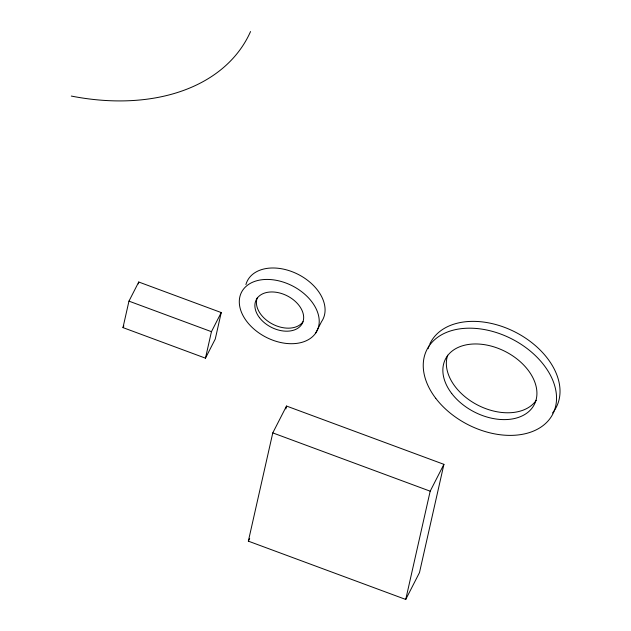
<?xml version="1.0" encoding="UTF-8"?>
<svg xmlns="http://www.w3.org/2000/svg" width="631" height="631" viewBox="0 0 631 631"><rect width="100%" height="100%" fill="white"/><g stroke="black" fill="none" stroke-linecap="round" stroke-linejoin="round"><path stroke-width="0.95" d="M122.982 327.607L128.961 301.137L138.749 282.01L221.236 312.566L215.258 339.044L205.469 358.163L122.982 327.607L123.873 325.872M138.315 283.903L138.749 282.01M205.469 358.163L211.448 331.685L221.236 312.566M248.346 541.153L272.781 432.89L286.521 406.048L443.916 464.345L419.481 572.609L405.741 599.45L248.346 541.153L249.679 538.551M285.875 408.92L286.521 406.048M405.741 599.45L430.184 491.186L443.916 464.345M315.681 333.089A42.387 28.852 27.1 0 0 275.297 280.14A42.387 28.852 27.1 0 0 246.808 321.487A42.387 28.852 27.1 0 0 315.681 333.089L321.542 321.636A42.387 28.852 27.1 0 0 297.296 273.949A42.387 28.852 27.1 0 0 245.916 284.589M128.961 301.137L211.448 331.685M272.781 432.89L430.184 491.186M303.046 321.684A25.879 17.621 27.1 0 1 272.545 324.105A25.879 17.621 27.1 0 1 257.274 297.848M429.774 344.132A70.704 48.13 27.1 0 1 518.824 334.004A70.704 48.13 27.1 0 1 552.496 413.013M428.094 348.706A70.704 48.13 27.1 0 1 429.017 345.93M536.247 400.291A49.904 33.971 27.1 0 1 478.03 405.26A49.904 33.971 27.1 0 1 447.695 355.182M250.546 31.55A213.057 145.027 27.1 0 1 71.303 96.062M259.451 317.622A25.879 17.621 27.1 0 0 301.5 324.713A25.879 17.621 27.1 0 0 276.843 292.382A25.879 17.621 27.1 0 0 259.451 317.622M451.686 393.452A49.904 33.971 27.1 0 0 532.761 407.113A49.904 33.971 27.1 0 0 485.223 344.786A49.904 33.971 27.1 0 0 451.686 393.452M435.761 398.319A70.704 48.13 27.1 0 0 550.634 417.675A70.704 48.13 27.1 0 0 483.275 329.358A70.704 48.13 27.1 0 0 435.761 398.319"/></g></svg>
